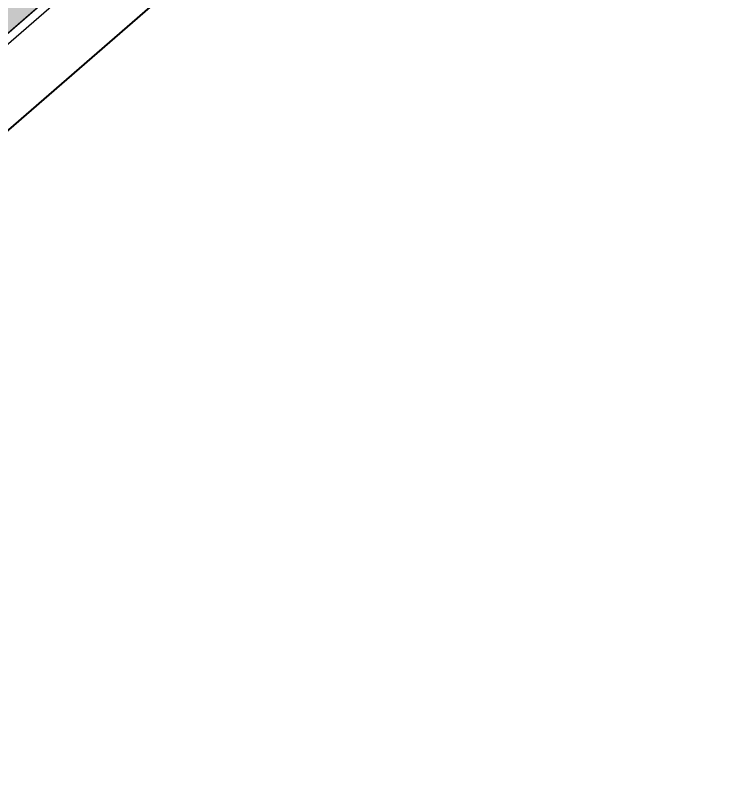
# Model space of a CAD drawing. Extents: x -175 to 397, y -1718 to -729.
# Drawn here: x 112.38 to 130.41, y -1415.84 to -1396.95 of the extents above; entities that cross this region are included whole.
import ezdxf

# ---------------------------------------------------------------- set-up
doc = ezdxf.new("R2010")
doc.units = 0
doc.header["$LTSCALE"] = 2
doc.set_wipeout_variables(frame=1)
doc.linetypes.add('Wipeout_Contour', pattern=[1, 0, -1])
doc.layers.add('01_PLANTA COBERTURA_5_LAJES.EST_Caneta_No__18', color=7, linetype='Continuous', lineweight=0, true_color=0xdfdfdf)
for name, color, linetype, lineweight in [('01_PLANTA COBERTURA_5_LAJES.EST_Caneta_No__241', 7, 'Continuous', 13), ('01_PLANTA COBERTURA_5_PAREDE CONSTRUIR_Caneta_No__241', 7, 'Continuous', 13), ('01_PLANTA COBERTURA_5_TERRENO.ARQ_Caneta_No__241', 7, 'Continuous', 13)]:
    doc.layers.add(name, color=color, linetype=linetype, lineweight=lineweight)
for name, color, linetype in [('01_PLANTA COBERTURA_5_PAREDE CONSTRUIR', 7, 'Continuous'), ('01_PLANTA COBERTURA_5_TERRENO.ARQ', 7, 'Continuous'), ('ARQ-COTAS', 7, 'Continuous'), ('F-SC-SUPERFICIE', 7, 'Continuous')]:
    doc.layers.add(name, color=color, linetype=linetype)
doc.styles.add('ROMANS', font='ROMANS.shx')
doc.styles.get("Standard").update_dxf_attribs({"font": 'arial.ttf'})
doc.dimstyles.new('1-500', dxfattribs={"dimscale": 5, "dimtxt": 0.15, "dimasz": 0.1, "dimexe": 0.05, "dimexo": 0.1, "dimgap": 0.03, "dimtad": 1, "dimzin": 5, "dimdsep": 46, "dimtxsty": 'ROMANS', "dimblk": 'OBLIQUE', "dimcen": 0, "dimclrd": 256, "dimclre": 256, "dimclrt": 2, "dimadec": 0, "dimazin": 0, "dimtfac": 1, "dimtofl": 0, "dimtmove": 2, "dimatfit": 3, "dimldrblk": 'OBLIQUE', "dimfxl": 0.04, "dimtolj": 1, "dimtzin": 1, "dimarcsym": 0})

# ---------------------------------------------------------------- blocks, each defined once
blk = doc.blocks.new('IMPLANTAÇÃO')
at = {"layer": '01_PLANTA COBERTURA_5_LAJES.EST_Caneta_No__18', "linetype": 'Continuous', "lineweight": 0, "true_color": 0xdfdfdf}
h = blk.add_hatch(dxfattribs=at)
h.set_pattern_fill('PISO_EXTERNO__0005', color=254, style=0, pattern_type=2)
h.set_pattern_definition([(45, (184.42084, -1352.0369), (-0.1909188, 0.1909188), [0, -0.18, 0, -0.27]), (110, (185.02084, -1352.0369), (0.253717, 0.09234544), [0, -0.132, 0, -0.228])])
h.paths.add_polyline_path([(107.907, -1417.738), (110.607, -1417.738, -0.414214), (108.607, -1419.738), (117.607, -1419.738, -0.414214), (115.607, -1417.738), (115.607, -1414.938), (115.607, -1398.037, -0.414214), (117.907, -1395.737), (118.507, -1395.737), (118.507, -1394.937), (117.907, -1394.937), (117.907, -1390.841), (119.307, -1390.841), (119.307, -1389.341), (117.907, -1389.341), (117.907, -1385.237), (119.307, -1385.237), (127.707, -1385.237), (130.607, -1385.237), (140.407, -1385.237), (140.407, -1394.937), (130.607, -1394.937), (130.607, -1399.737), (140.407, -1399.737), (140.407, -1403.488), (138.807, -1403.488), (138.807, -1404.987), (140.407, -1404.987), (140.407, -1412.937), (135.505, -1412.937), (135.505, -1413.737), (140.06, -1413.737), (140.06, -1419.738), (140.407, -1419.738), (142.907, -1419.738), (142.907, -1380.738), (142.707, -1380.738), (142.707, -1412.937), (141.407, -1412.937), (141.407, -1382.638), (117.907, -1382.638), (117.907, -1380.738), (107.907, -1380.738)])
h.paths.add_polyline_path([(110.607, -1397.738), (108.107, -1397.738), (108.107, -1395.726), (108.622, -1395.728, -0.414214), (110.607, -1397.724)], flags=0)
h.paths.add_polyline_path([(110.607, -1398.222, -0.009328), (110.607, -1398.297)], flags=0)
h.paths.add_polyline_path([(131.607, -1398.937), (131.607, -1395.737), (140.407, -1395.737), (140.407, -1398.937)], flags=0)
h.paths.add_polyline_path([(116.707, -1386.737), (108.107, -1386.737), (108.107, -1385.237), (116.707, -1385.237)], flags=0)
at = {"layer": '01_PLANTA COBERTURA_5_TERRENO.ARQ', "linetype": 'Continuous', "lineweight": 0, "true_color": 0xc5d9be}
blk.add_hatch(color=9, dxfattribs=at).paths.add_polyline_path([(117.907, -1380.938), (117.907, -1382.638), (141.407, -1382.638), (141.407, -1409.237), (142.707, -1409.237), (142.707, -1380.938), (141.407, -1380.938)])
at = {"layer": '01_PLANTA COBERTURA_5_LAJES.EST_Caneta_No__241', "color": 7, "linetype": 'Continuous', "lineweight": 13, "ltscale": 1000, "flags": 128}
blk.add_lwpolyline([(142.907, -1419.738), (142.907, -1380.738), (142.707, -1380.738), (142.707, -1412.937)], dxfattribs=at)
at = {"layer": '01_PLANTA COBERTURA_5_TERRENO.ARQ_Caneta_No__241', "color": 7, "linetype": 'Continuous', "lineweight": 13, "ltscale": 1000, "flags": 128}
blk.add_lwpolyline([(117.907, -1380.938), (117.907, -1382.638), (141.407, -1382.638), (141.407, -1409.237), (142.707, -1409.237), (142.707, -1380.938), (141.407, -1380.938)], close=True, dxfattribs=at)
at = {"color": 254, "linetype": 'Wipeout_Contour', "lineweight": 0, "ltscale": 257.852936}
blk.add_wipeout([(142.877, -1380.768), (142.877, -1419.738), (142.907, -1419.738), (142.907, -1380.768)], dxfattribs=at).dxf.layer = '01_PLANTA COBERTURA_5_PAREDE CONSTRUIR'
at = {"color": 254, "linetype": 'Wipeout_Contour', "lineweight": 0, "ltscale": 241.171527}
blk.add_wipeout([(142.707, -1380.938), (142.707, -1409.237), (142.737, -1409.237), (142.737, -1380.938)], dxfattribs=at).dxf.layer = '01_PLANTA COBERTURA_5_PAREDE CONSTRUIR'
at = {"color": 254, "linetype": 'Wipeout_Contour', "lineweight": 0, "ltscale": 240.943221}
blk.add_wipeout([(142.737, -1380.908), (142.737, -1409.267), (142.877, -1409.267), (142.877, -1380.908)], dxfattribs=at).dxf.layer = '01_PLANTA COBERTURA_5_PAREDE CONSTRUIR'
at = {"layer": '01_PLANTA COBERTURA_5_PAREDE CONSTRUIR_Caneta_No__241', "color": 7, "linetype": 'Continuous', "lineweight": 13, "ltscale": 1000, "flags": 128}
for points in [[(142.907, -1419.738), (142.907, -1380.738)], [(142.707, -1380.938), (142.707, -1409.237)]]:
    blk.add_lwpolyline(points, dxfattribs=at)
blk = doc.blocks.new('_Oblique')
at = {"color": 0, "linetype": 'ByBlock', "lineweight": -2}
blk.add_line((-0.5, -0.5), (0.5, 0.5), dxfattribs=at)
blk = doc.blocks.new('*D190')
at = {"layer": 'ARQ-COTAS', "lineweight": -2, "transparency": 16777216}
for p, q in [((124.496, -1387.651), (125.405, -1388.699)), ((95.792, -1414.073), (125.241, -1388.51)), ((95.047, -1413.215), (95.956, -1414.262))]:
    blk.add_line(p, q, dxfattribs=at)
at = {"layer": 'Defpoints', "color": 0, "transparency": 16777216}
for p in [(124.168, -1387.274), (125.241, -1388.51), (94.719, -1412.837)]:
    blk.add_point(p, dxfattribs=at)
at = {"layer": 'ARQ-COTAS', "lineweight": -2, "transparency": 16777216, "xscale": 0.5, "yscale": 0.5, "zscale": 0.5}
for p, rotation in [((125.241, -1388.51), 40.95962204609938), ((95.792, -1414.073), 220.9596220460994)]:
    blk.add_blockref('_Oblique', p, dxfattribs=dict(at, rotation=rotation))
at = {"layer": 'ARQ-COTAS', "color": 2, "transparency": 16777216, "insert": (110.172, -1400.895), "char_height": 0.75, "attachment_point": 5, "rotation": 40.9596, "style": 'ROMANS'}
blk.add_mtext('\\A1;39.00', dxfattribs=at)
blk = doc.blocks.new('*D193')
at = {"layer": 'ARQ-COTAS', "lineweight": -2, "transparency": 16777216}
for p, q in [((124.545, -1386.946), (125.493, -1386.124)), ((125.304, -1386.288), (166.39, -1433.619)), ((167.747, -1432.441), (166.201, -1433.783))]:
    blk.add_line(p, q, dxfattribs=at)
at = {"layer": 'Defpoints', "color": 0, "transparency": 16777216}
for p in [(124.168, -1387.274), (168.124, -1432.113), (166.39, -1433.619)]:
    blk.add_point(p, dxfattribs=at)
at = {"layer": 'ARQ-COTAS', "lineweight": -2, "transparency": 16777216, "xscale": 0.5, "yscale": 0.5, "zscale": 0.5}
for p, rotation in [((125.304, -1386.288), 130.9596220460994), ((166.39, -1433.619), 310.9596220460994)]:
    blk.add_blockref('_Oblique', p, dxfattribs=dict(at, rotation=rotation))
at = {"layer": 'ARQ-COTAS', "color": 2, "transparency": 16777216, "insert": (146.244, -1409.609), "char_height": 0.75, "attachment_point": 5, "rotation": 310.9596, "style": 'ROMANS'}
blk.add_mtext('\\A1;62.68', dxfattribs=at)

msp = doc.modelspace()

# ---------------------------------------------------------------- block references
at = {"layer": 'F-SC-SUPERFICIE', "rotation": 310.9596220460998}
msp.add_blockref('IMPLANTAÇÃO', (1073.183, -374.243), dxfattribs=at)

# ---------------------------------------------------------------- next in the draw order: texts
at = {"insert": (63.698, -1386.44), "char_height": 3.3694, "attachment_point": 1, "rotation": 311.0209}
msp.add_mtext_dynamic_manual_height_columns('\\pxqc;RUA FRANCISCO RAIMUNDO DE ANDRADE', width=102.38334, gutter_width=16.847, heights=[0], dxfattribs=at)

# ---------------------------------------------------------------- next in the draw order: dimensions: what is measured, and where the dimension line sits
at = {"layer": 'ARQ-COTAS'}
dim = msp.add_linear_dim(base=(166.39, -1433.619), p1=(124.168, -1387.274), p2=(168.124, -1432.113), angle=130.9596, dimstyle='1-500', dxfattribs=at)
dim.commit()
dim.dimension.update_dxf_attribs({"geometry": '*D193', "text_midpoint": (146.244, -1409.609)})
dim = msp.add_aligned_dim(p1=(94.719, -1412.837), p2=(124.168, -1387.274), distance=-1.637, dimstyle='1-500', dxfattribs=at)
dim.commit()
dim.dimension.update_dxf_attribs({"geometry": '*D190', "text_midpoint": (110.172, -1400.895)})

doc.saveas('drawing.dxf')
